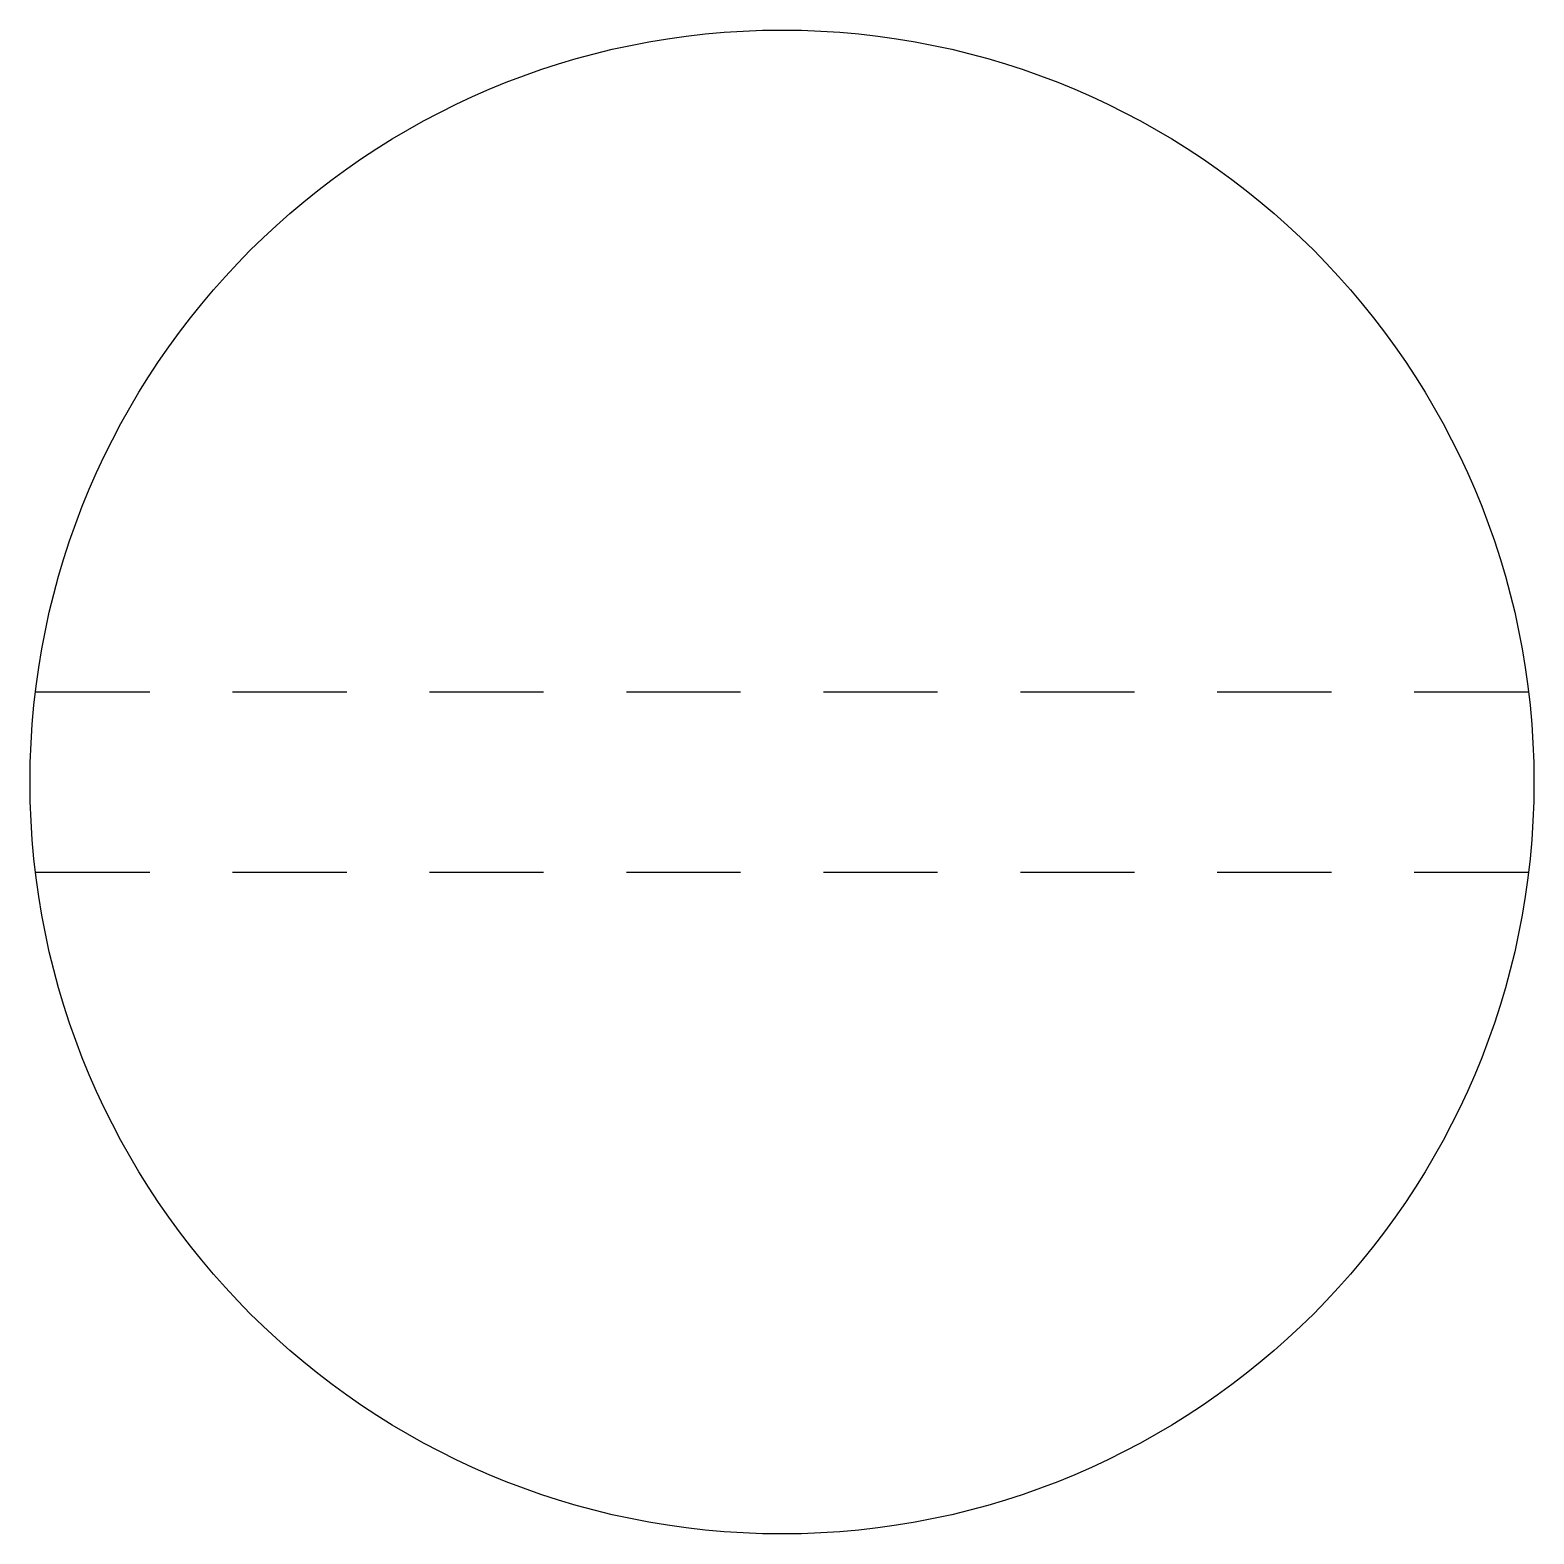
# Model space of a CAD drawing. Header units: millimetres. Extents: x -5 to 5, y -5 to 5.
import ezdxf

# ---------------------------------------------------------------- set-up
doc = ezdxf.new("R2010")
doc.units = ezdxf.units.MM

msp = doc.modelspace()

# ---------------------------------------------------------------- linework, layer by layer
at = {"color": 0, "linetype": 'Continuous', "lineweight": -2}
for p, q in [((-4.964, 0.6), (-4.204, 0.6)), ((-3.654, 0.6), (-2.894, 0.6)), ((-2.344, 0.6), (-1.585, 0.6)), ((-1.035, 0.6), (-0.275, 0.6)), ((0.275, 0.6), (1.035, 0.6)), ((1.585, 0.6), (2.344, 0.6)), ((2.894, 0.6), (3.654, 0.6)), ((4.204, 0.6), (4.964, 0.6)), ((-4.964, -0.6), (-4.204, -0.6)), ((-3.654, -0.6), (-2.894, -0.6)), ((-2.344, -0.6), (-1.585, -0.6)), ((-1.035, -0.6), (-0.275, -0.6)), ((0.275, -0.6), (1.035, -0.6)), ((1.585, -0.6), (2.344, -0.6)), ((2.894, -0.6), (3.654, -0.6)), ((4.204, -0.6), (4.964, -0.6))]:
    msp.add_line(p, q, dxfattribs=at)
msp.add_circle((0, 0), 5, dxfattribs=at)

doc.saveas('drawing.dxf')
